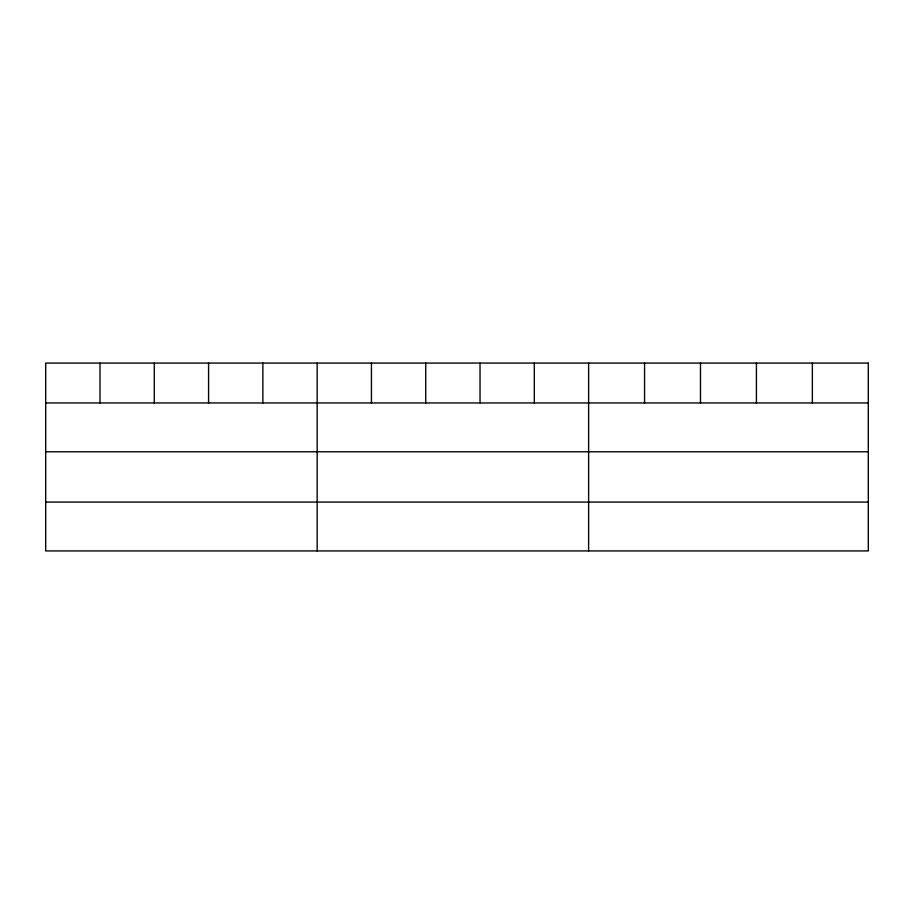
<?xml version="1.0" encoding="UTF-8"?>
<svg xmlns="http://www.w3.org/2000/svg" width="914" height="914" viewBox="0 0 914 914"><rect width="100%" height="100%" fill="white"/><g stroke="black" fill="none" stroke-linecap="round" stroke-linejoin="round"><path stroke-width="1.37" d="M45.7 402.948L868.3 402.948M45.7 451.779L868.3 451.779M45.7 502.094L868.3 502.094M812.363 363.075L812.363 402.948M756.426 363.075L756.426 402.948M700.49 363.075L700.49 402.948M644.553 363.075L644.553 402.948M588.616 363.075L588.616 550.925M534.324 363.075L534.324 402.948M480.033 363.075L480.033 402.948M425.741 363.075L425.741 402.948M371.45 363.075L371.45 402.948M317.158 363.075L317.158 550.925M262.866 363.075L262.866 402.948M208.575 363.075L208.575 402.948M154.283 363.075L154.283 402.948M99.992 363.075L99.992 402.948M868.3 363.075L45.7 363.075L45.7 550.925L868.3 550.925L868.3 363.075"/></g></svg>
